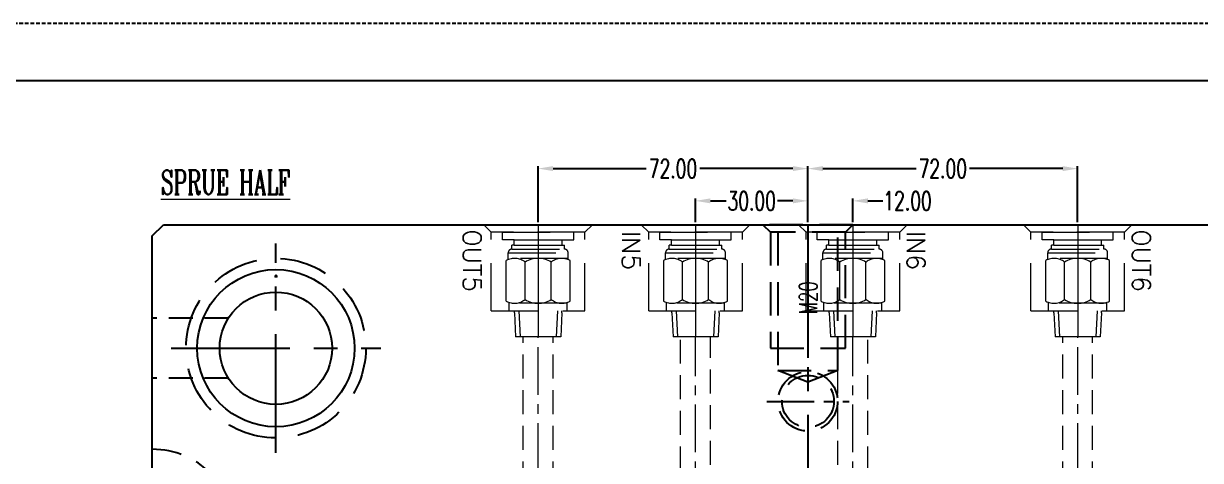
# Model space of a CAD drawing. Header units: inches. Extents: x 157915 to 159347, y -49911 to -48898.
# Drawn here: x 158868.7 to 159182.9, y -49014.9 to -48898.1 of the extents above; entities that cross this region are included whole.
import ezdxf
from ezdxf.enums import TextEntityAlignment as Align

# ---------------------------------------------------------------- set-up
doc = ezdxf.new("R2010")
doc.units = ezdxf.units.IN
doc.header["$LTSCALE"] = 2
doc.header["$MEASUREMENT"] = 0
doc.header["$PDMODE"] = 3
doc.header["$PDSIZE"] = 0.3125
for name, pattern in [('ACAD_ISO08W100', [36, 24, -3, 6, -3]), ('CENTER', [50.8, 31.75, -6.35, 6.35, -6.35]), ('DASHED', [0.75, 0.5, -0.25]), ('HIDDEN', [9.525, 6.35, -3.175])]:
    doc.linetypes.add(name, pattern=pattern)
doc.layers.get('0').update_dxf_attribs({"linetype": 'CONTINUOUS'})
doc.layers.get('Defpoints').update_dxf_attribs({"linetype": 'CONTINUOUS'})
for name, color, linetype in [('5', 5, 'CONTINUOUS'), ('A', 7, 'CONTINUOUS'), ('cen', 1, 'CENTER'), ('CL', 1, 'ACAD_ISO08W100'), ('COOL', 171, 'CONTINUOUS'), ('hidden', 4, 'HIDDEN'), ('WT', 4, 'CONTINUOUS')]:
    doc.layers.add(name, color=color, linetype=linetype)
doc.layers.add('dim', color=3, linetype='CONTINUOUS', lineweight=15)
doc.layers.add('WR', color=122, linetype='HIDDEN', lineweight=18)
doc.styles.add('ROMANC', font='romanc', dxfattribs={"width": 0.6, "height": 1})
doc.styles.get("Standard").update_dxf_attribs({"font": 'txt.shx', "width": 0.67})
doc.dimstyles.new('2.00', dxfattribs={"dimtxt": 5, "dimasz": 4, "dimexe": 0.666, "dimexo": 0.626, "dimgap": 1, "dimtad": 0, "dimzin": 0, "dimdsep": 46, "dimtxsty": 'Standard', "dimcen": 0.09, "dimclrd": 3, "dimclre": 3, "dimclrt": 7, "dimazin": 0, "dimtfac": 1, "dimtofl": 0, "dimtmove": 0, "dimatfit": 0, "dimfxl": 0, "dimtolj": 1, "dimtzin": 0, "dimarcsym": 0})

# ---------------------------------------------------------------- blocks, each defined once
blk = doc.blocks.new('*D37132')
at = {"layer": 'Defpoints', "color": 0}
for p in [(159090.1, -48945.51), (159078.1, -48951.87), (159090.1, -48951.87)]:
    blk.add_point(p, dxfattribs=at)
at = {"layer": 'dim', "color": 3, "linetype": 'ByBlock', "lineweight": -2}
for p, q in [((159078.1, -48951.24), (159078.1, -48944.84)), ((159090.1, -48951.24), (159090.1, -48944.84)), ((159074.1, -48945.51), (159070.1, -48945.51)), ((159094.1, -48945.51), (159098.1, -48945.51))]:
    blk.add_line(p, q, dxfattribs=at)
at = {"layer": 'dim', "color": 3, "linetype": 'ByBlock'}
for points in [[(159074.1, -48946.17), (159074.1, -48944.84), (159078.1, -48945.51)], [(159094.1, -48944.84), (159094.1, -48946.17), (159090.1, -48945.51)]]:
    blk.add_solid(points, dxfattribs=at)
at = {"layer": 'dim', "color": 7, "linetype": 'ByBlock', "insert": (159104.69, -48945.51), "char_height": 5, "attachment_point": 5}
blk.add_mtext('\\A1;12.00', dxfattribs=at)
blk = doc.blocks.new('*D37133')
at = {"layer": 'Defpoints', "color": 0}
for p in [(159150.1, -48936.89), (159078.1, -48951.87), (159150.1, -48951.87)]:
    blk.add_point(p, dxfattribs=at)
at = {"layer": 'dim', "color": 3, "linetype": 'ByBlock', "lineweight": -2}
for p, q in [((159078.1, -48951.24), (159078.1, -48936.22)), ((159082.1, -48936.89), (159106.96, -48936.89)), ((159146.1, -48936.89), (159121.25, -48936.89)), ((159150.1, -48951.24), (159150.1, -48936.22))]:
    blk.add_line(p, q, dxfattribs=at)
at = {"layer": 'dim', "color": 3, "linetype": 'ByBlock'}
for points in [[(159082.1, -48936.22), (159082.1, -48937.55), (159078.1, -48936.89)], [(159146.1, -48937.55), (159146.1, -48936.22), (159150.1, -48936.89)]]:
    blk.add_solid(points, dxfattribs=at)
at = {"layer": 'dim', "color": 7, "linetype": 'ByBlock', "insert": (159114.1, -48936.89), "char_height": 5, "attachment_point": 5}
blk.add_mtext('\\A1;72.00', dxfattribs=at)
blk = doc.blocks.new('*D37134')
at = {"layer": 'Defpoints', "color": 0}
for p in [(159048.1, -48945.51), (159048.1, -48951.87), (159078.1, -48951.87)]:
    blk.add_point(p, dxfattribs=at)
at = {"layer": 'dim', "color": 3, "linetype": 'ByBlock', "lineweight": -2}
for p, q in [((159048.1, -48951.24), (159048.1, -48944.84)), ((159078.1, -48951.24), (159078.1, -48944.84)), ((159052.1, -48945.51), (159056.24, -48945.51)), ((159074.1, -48945.51), (159069.97, -48945.51))]:
    blk.add_line(p, q, dxfattribs=at)
at = {"layer": 'dim', "color": 3, "linetype": 'ByBlock'}
for points in [[(159052.1, -48944.84), (159052.1, -48946.17), (159048.1, -48945.51)], [(159074.1, -48946.17), (159074.1, -48944.84), (159078.1, -48945.51)]]:
    blk.add_solid(points, dxfattribs=at)
at = {"layer": 'dim', "color": 7, "linetype": 'ByBlock', "insert": (159063.1, -48945.51), "char_height": 5, "attachment_point": 5}
blk.add_mtext('\\A1;30.00', dxfattribs=at)
blk = doc.blocks.new('*D37135')
at = {"layer": 'Defpoints', "color": 0}
for p in [(159006.1, -48936.89), (159006.1, -48951.87), (159078.1, -48951.87)]:
    blk.add_point(p, dxfattribs=at)
at = {"layer": 'dim', "color": 3, "linetype": 'ByBlock', "lineweight": -2}
for p, q in [((159006.1, -48951.24), (159006.1, -48936.22)), ((159010.1, -48936.89), (159034.96, -48936.89)), ((159074.1, -48936.89), (159049.25, -48936.89)), ((159078.1, -48951.24), (159078.1, -48936.22))]:
    blk.add_line(p, q, dxfattribs=at)
at = {"layer": 'dim', "color": 3, "linetype": 'ByBlock'}
for points in [[(159010.1, -48936.22), (159010.1, -48937.55), (159006.1, -48936.89)], [(159074.1, -48937.55), (159074.1, -48936.22), (159078.1, -48936.89)]]:
    blk.add_solid(points, dxfattribs=at)
at = {"layer": 'dim', "color": 7, "linetype": 'ByBlock', "insert": (159042.1, -48936.89), "char_height": 5, "attachment_point": 5}
blk.add_mtext('\\A1;72.00', dxfattribs=at)
blk = doc.blocks.new('20150129.111502')
at = {"layer": '5', "color": 122, "linetype": 'HIDDEN', "lineweight": 0}
for p, q in [((0, 14.5), (0, -14.5)), ((2, 12.5), (0, 14.5)), ((2, 12.5), (2, -12.5)), ((23, 12.5), (2, 12.5)), ((2, -9.5), (2, 9.5)), ((4.01, 9.5), (2, 9.5)), ((4.01, 6.4), (4.01, 9.5)), ((23, -12.5), (23, 12.5)), ((4.01, -6.4), (4.01, 6.4)), ((5.51, 6.4), (4.01, 6.4)), ((5.51, 6.4), (5.51, 7)), ((6.51, 7), (5.51, 7)), ((5.51, 6.4), (5.51, 7)), ((5.51, -6.4), (5.51, 6.4)), ((6.51, -7), (6.51, 7)), ((7.51, -8), (7.51, 8)), ((9.33, 8), (7.51, 8)), ((9, 8), (9, -8)), ((20.43, 8.5), (9.57, 8.5)), ((23, 7.75), (20.77, 7.75)), ((21, 7.75), (21, -7.75)), ((23.56, 6.35), (23, 6.35)), ((23.56, 6.35), (30, 6.01)), ((20.01, 3.5), (9.99, 3.5)), ((23, 5.19), (30, 4.82)), ((30, 6.01), (30, -6.01)), ((20.01, -3.5), (9.99, -3.5)), ((23, -5.19), (30, -4.82)), ((23.56, -6.35), (30, -6.01)), ((5.51, -6.4), (4.01, -6.4)), ((4.01, -6.4), (4.01, -9.5)), ((5.51, -6.4), (5.51, -7)), ((5.51, -6.4), (5.51, -7)), ((6.51, -7), (5.51, -7)), ((9.33, -8), (7.51, -8)), ((20.43, -8.5), (9.57, -8.5)), ((23, -7.75), (20.77, -7.75)), ((23.56, -6.35), (23, -6.35)), ((2, -12.5), (0, -14.5)), ((4.01, -9.5), (2, -9.5)), ((23, -12.5), (2, -12.5))]:
    blk.add_line(p, q, dxfattribs=at)
at = {"layer": '5', "color": 122, "linetype": 'CENTER', "lineweight": 0, "ltscale": 0.5}
blk.add_line((0, 0), (30, 0), dxfattribs=at)
at = {"layer": '5', "color": 122, "linetype": 'HIDDEN', "lineweight": 0}
for centre, radius, start, end in [((7.51, 7), 1, 90, 180), ((13.47, 6.32), 4.47, 150.752, 219.0183), ((16.53, 6.32), 4.47, 320.9817, 29.248), ((15.66, 0), 6.66, 148.3016, 211.6984), ((14.34, 0), 6.66, 328.3016, 31.6984), ((13.47, -6.32), 4.47, 140.9817, 209.248), ((16.53, -6.32), 4.47, 330.752, 39.0183), ((7.51, -7), 1, 180, 270)]:
    blk.add_arc(centre, radius, start, end, dxfattribs=at)

msp = doc.modelspace()

# ---------------------------------------------------------------- linework, layer by layer
for p, q in [((158903.104, -48954.868), (158906.104, -48951.868)), ((158906.104, -48951.868), (159250.104, -48951.868)), ((158903.104, -49398.868), (158903.104, -48954.868))]:
    msp.add_line(p, q)
at = {"color": 8, "linetype": 'HIDDEN', "ltscale": 0.7}
for p, q in [((159090.104, -48951.868), (159066.104, -48951.868)), ((159066.104, -48951.868), (159068.104, -48953.868)), ((159068.104, -48953.868), (159068.104, -48984.868)), ((159088.104, -48953.868), (159068.104, -48953.868)), ((159070.104, -48953.868), (159070.104, -48990.868)), ((159078.104, -48951.868), (159078.104, -48993.965)), ((159086.104, -48990.868), (159086.104, -48953.868)), ((159090.104, -48951.868), (159088.104, -48953.868)), ((159088.104, -48984.868), (159088.104, -48953.868)), ((159068.104, -48984.868), (159088.104, -48984.868)), ((159070.104, -48990.868), (159086.104, -48990.868)), ((159078.104, -48993.965), (159070.104, -48990.868)), ((159086.104, -48990.868), (159078.104, -48993.965))]:
    msp.add_line(p, q, dxfattribs=at)
at = {"color": 8, "linetype": 'HIDDEN', "ltscale": 0.5}
for p, q in [((158923.415, -48976.868), (158903.104, -48976.868)), ((158923.415, -48992.868), (158903.104, -48992.868))]:
    msp.add_line(p, q, dxfattribs=at)
at = {"color": 8, "linetype": 'CENTER', "ltscale": 0.2}
msp.add_line((159067.104, -48999.068), (159089.104, -48999.068), dxfattribs=at)
for radius in [21, 15]:
    msp.add_circle((158936.104, -48984.868), radius)
at = {"color": 8, "linetype": 'HIDDEN', "ltscale": 0.7}
for radius in [7.938, 6.938]:
    msp.add_circle((159078.104, -48999.068), radius, dxfattribs=at)
msp.add_arc((158903.104, -49033.868), 22, 0, 90, dxfattribs=at)
msp.add_point((158936.104, -48965.608))
at = {"layer": 'A', "linetype": 'DASHED'}
msp.add_line((159347.109, -48898.125), (157915.055, -48898.125), dxfattribs=at)
at = {"layer": 'A'}
msp.add_line((159331.812, -48913.422), (157930.351, -48913.422), dxfattribs=at)
at = {"layer": 'cen', "ltscale": 0.5}
for p, q in [((158936.104, -49012.868), (158936.104, -48956.868)), ((158908.104, -48984.868), (158964.104, -48984.868))]:
    msp.add_line(p, q, dxfattribs=at)
at = {"layer": 'CL', "color": 7, "linetype": 'CENTER', "ltscale": 0.5}
msp.add_line((159078.104, -48951.868), (159078.104, -49401.868), dxfattribs=at)
at = {"layer": 'hidden'}
msp.add_circle((158936.104, -48984.868), 24, dxfattribs=at)
at = {"layer": 'WR', "linetype": 'HIDDEN', "ltscale": 0.5}
for p, q in [((159002.104, -49154.868), (159002.104, -48981.868)), ((159010.104, -49154.868), (159010.104, -48981.868)), ((159044.104, -49150.868), (159044.104, -48981.868)), ((159052.104, -49158.868), (159052.104, -48981.868)), ((159086.104, -49158.868), (159086.104, -48981.868)), ((159094.104, -49150.868), (159094.104, -48981.868)), ((159146.104, -49154.868), (159146.104, -48981.868)), ((159154.104, -49154.868), (159154.104, -48981.868))]:
    msp.add_line(p, q, dxfattribs=at)
at = {"layer": 'WR', "linetype": 'CENTER', "ltscale": 0.2}
for p, q in [((159006.104, -49159.868), (159006.104, -48981.868)), ((159048.104, -49154.868), (159048.104, -48981.868)), ((159090.104, -49154.868), (159090.104, -48981.868)), ((159150.104, -49159.868), (159150.104, -48981.868))]:
    msp.add_line(p, q, dxfattribs=at)

# ---------------------------------------------------------------- block references
at = {"layer": 'WT', "linetype": 'ByBlock', "rotation": -90}
for p in [(159006.104, -48951.868), (159048.104, -48951.868), (159090.104, -48951.868), (159150.104, -48951.868)]:
    msp.add_blockref('20150129.111502', p, dxfattribs=at)

# ---------------------------------------------------------------- texts
at = {"color": 8, "linetype": 'HIDDEN', "ltscale": 0.7, "insert": (159080.592, -48975.82), "char_height": 4.8, "width": 14.1924, "attachment_point": 7, "rotation": 90}
msp.add_mtext('M20', dxfattribs=at)
at = {"layer": 'COOL', "color": 4}
for s, p in [('OUT5', (158988.491, -48961.498)), ('IN5', (159030.931, -48958.763)), ('IN6', (159106.951, -48958.763)), ('OUT6', (159167.115, -48961.498))]:
    msp.add_text(s, height=4.8768, rotation=270, dxfattribs=at).set_placement(p, align=Align.MIDDLE)
at = {"layer": 'dim', "linetype": 'ByBlock', "style": 'ROMANC', "width": 0.6}
msp.add_text('%%uSPRUE HALF', height=6.48, dxfattribs=at).set_placement((158905.431, -48943.792))

# ---------------------------------------------------------------- dimensions: what is measured, and where the dimension line sits
at = {"layer": 'dim', "linetype": 'ByBlock'}
for base, p2, picture, middle in [((159006.104, -48936.887), (159006.104, -48951.868), '*D37135', (159042.104, -48936.887)), ((159150.104, -48936.887), (159150.104, -48951.868), '*D37133', (159114.104, -48936.887)), ((159048.104, -48945.508), (159048.104, -48951.868), '*D37134', (159063.104, -48945.508)), ((159090.104, -48945.508), (159090.104, -48951.868), '*D37132', (159104.687, -48945.508))]:
    dim = msp.add_linear_dim(base=base, p1=(159078.104, -48951.868), p2=p2, dimstyle='2.00', dxfattribs=at)
    dim.commit()
    dim.dimension.update_dxf_attribs({"geometry": picture, "text_midpoint": middle})

doc.saveas('drawing.dxf')
